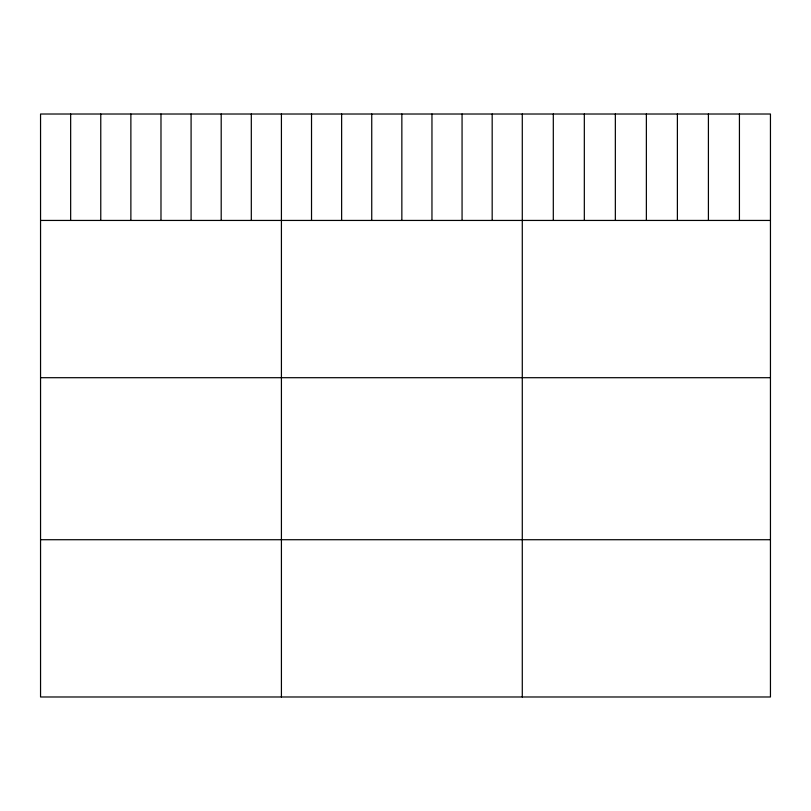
<?xml version="1.0" encoding="UTF-8"?>
<svg xmlns="http://www.w3.org/2000/svg" width="811" height="811" viewBox="0 0 811 811"><rect width="100%" height="100%" fill="white"/><g stroke="black" fill="none" stroke-linecap="round" stroke-linejoin="round"><path stroke-width="1.22" d="M770.45 220.44L770.45 696.984L40.55 696.984L40.55 114.016L770.45 114.016L770.45 220.44L40.55 220.44M40.55 377.703L770.45 377.703M40.55 539.72L770.45 539.72M739.429 114.016L739.429 220.44M708.408 114.016L708.408 220.44M677.388 114.016L677.388 220.44M646.367 114.016L646.367 220.44M615.346 114.016L615.346 220.44M584.325 114.016L584.325 220.44M553.305 114.016L553.305 220.44M522.284 114.016L522.284 696.984M492.176 114.016L492.176 220.44M462.067 114.016L462.067 220.44M431.959 114.016L431.959 220.44M401.85 114.016L401.85 220.44M371.742 114.016L371.742 220.44M341.634 114.016L341.634 220.44M311.525 114.016L311.525 220.44M281.417 114.016L281.417 696.984M251.309 114.016L251.309 220.44M221.2 114.016L221.2 220.44M191.092 114.016L191.092 220.44M160.983 114.016L160.983 220.44M130.875 114.016L130.875 220.44M100.767 114.016L100.767 220.44M70.658 114.016L70.658 220.44"/></g></svg>
